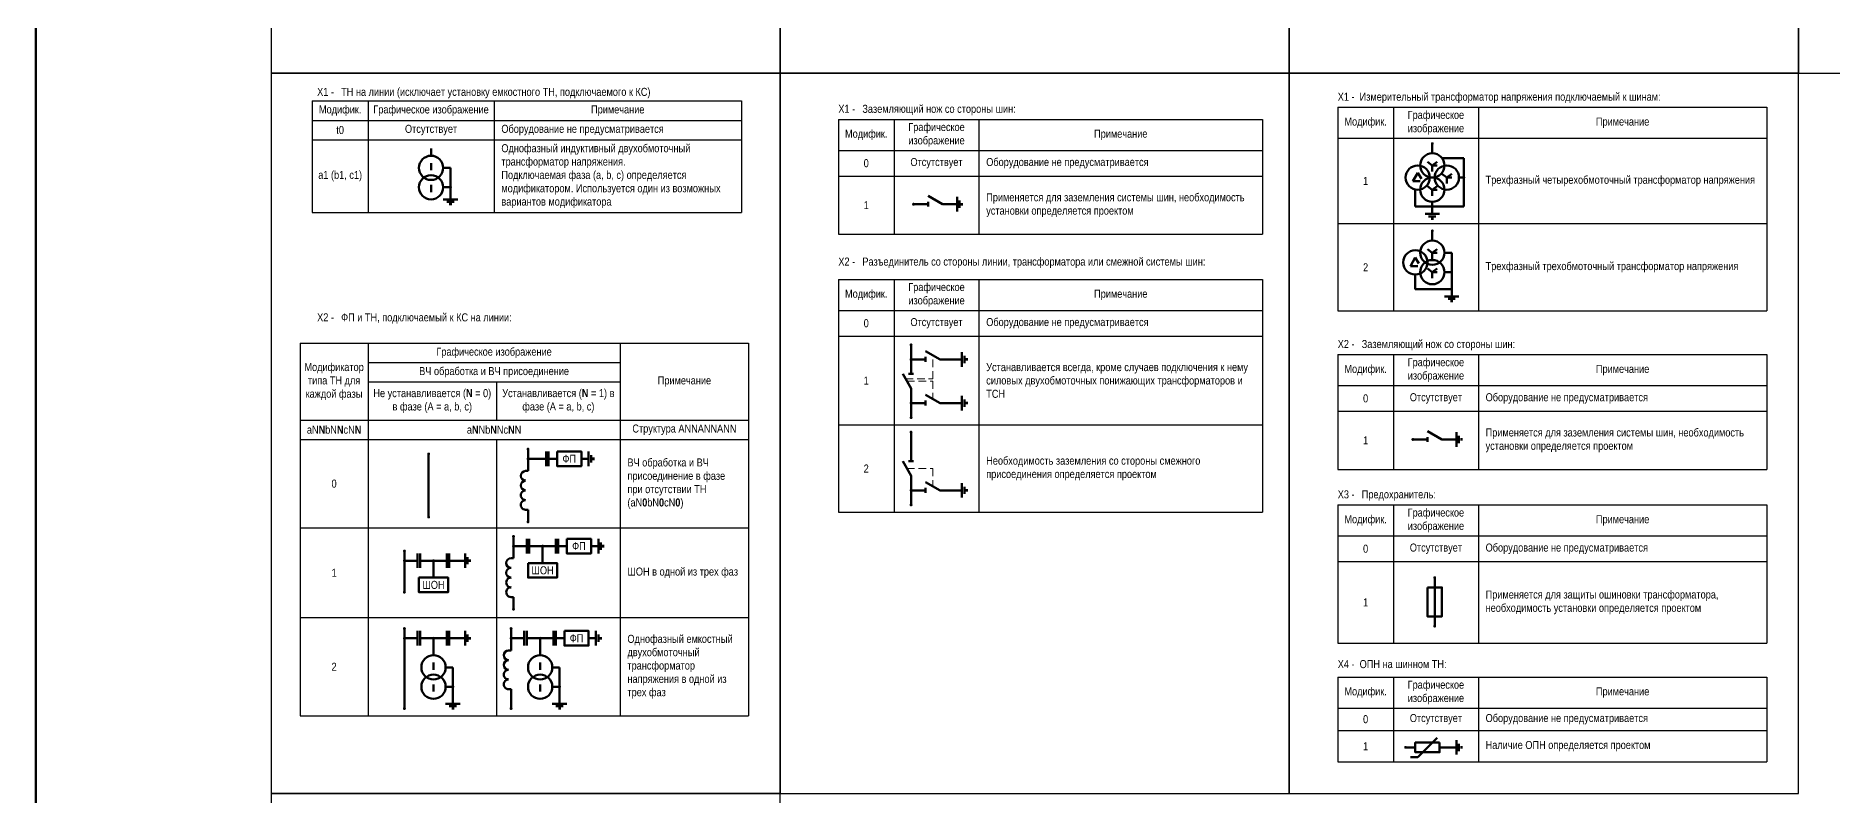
# Model space of a CAD drawing. Header units: millimetres. Extents: x 2565 to 10526, y 3800 to 9503.
# Drawn here: x 4029 to 4770, y 5112 to 5425 of the extents above; entities that cross this region are included whole.
import ezdxf
from ezdxf.enums import TextEntityAlignment as Align

# ---------------------------------------------------------------- set-up
doc = ezdxf.new("R2010")
doc.units = ezdxf.units.MM
doc.linetypes.add('штриховая2', pattern=[9.525, 6.35, -3.175])
for name, color, linetype, lineweight in [('Основная', 7, 'Continuous', 30), ('Толстая', 7, 'Continuous', 53), ('Штриховая', 7, 'штриховая2', 20)]:
    doc.layers.add(name, color=color, linetype=linetype, lineweight=lineweight)
doc.layers.add('Рамка', color=190, linetype='Continuous', lineweight=25, plot=False)
doc.styles.add('Narrow', font='ARIALN.TTF')
doc.styles.add('Вывод', font='tahoma.ttf', dxfattribs={"height": 2.5})
doc.styles.add('Компонент', font='ARIALN.TTF', dxfattribs={"height": 3.5})
doc.styles.add('Функция', font='ARIALN.TTF', dxfattribs={"height": 2})

# ---------------------------------------------------------------- blocks, each defined once
blk = doc.blocks.new('*T109')
at = {"layer": 'Основная', "color": 0, "linetype": 'ByBlock', "lineweight": -2, "transparency": 16777216}
for p, q in [((0, 0), (175, 0)), ((0, 0), (0, -47.37)), ((23, 0), (23, -47.37)), ((58, 0), (58, -47.37)), ((175, 0), (175, -47.37)), ((0, -12.79), (175, -12.79)), ((0, -23.39), (175, -23.39)), ((0, -47.37), (175, -47.37))]:
    blk.add_line(p, q, dxfattribs=at)
at = {"layer": 'Основная', "color": 0, "transparency": 16777216, "char_height": 3.3, "style": 'Narrow'}
for s, insert, width, attachment_point in [('Модифик.', (11.5, -6.4), 20, 5), ('Графическое изображение', (40.5, -6.4), 32, 5), ('Примечание', (116.5, -6.4), 114, 5), ('0', (11.5, -18.09), 20, 5), ('Отсутствует', (40.5, -18.09), 32, 5), ('Оборудование не предусматривается', (61, -18.09), 111, 4), ('1', (11.5, -35.38), 20, 5), ('Применяется для заземления системы шин, необходимость установки определяется проектом', (61, -35.38), 111, 4)]:
    blk.add_mtext(s, dxfattribs=dict(at, insert=insert, width=width, attachment_point=attachment_point))
blk = doc.blocks.new('*U25')
at = {"color": 0}
for p, q in [((-3, 0), (0, 0)), ((0, -3), (0, 3)), ((1, -1.5), (1, 1.5)), ((2, -0.5), (2, 0.5))]:
    blk.add_line(p, q, dxfattribs=at)
blk = doc.blocks.new('*U191')
at = {"color": 0}
blk.add_line((0, 0), (6, 3.43), dxfattribs=at)
blk = doc.blocks.new('*U35')
at = {"color": 0}
blk.add_line((0, -1), (0, 1), dxfattribs=at)
blk = doc.blocks.new('*U41')
at = {"color": 0}
for p, q in [((-3, 0), (-9, 0)), ((9, 0), (3, 0))]:
    blk.add_line(p, q, dxfattribs=at)
at = {"color": 0, "ltscale": 0.25, "xscale": -1}
for name, p in [('*U191', (3, 0)), ('*U35', (-3, 0))]:
    blk.add_blockref(name, p, dxfattribs=at)
at = {"layer": 'Основная'}
for tag, height, style, p in [('ОУ', 3.5, 'Компонент', (0, 12)), ('В1', 2.5, 'Вывод', (-7, -2)), ('В2', 2.5, 'Вывод', (7, -2))]:
    blk.add_attdef(tag, text='', height=height, dxfattribs=dict(at, style=style)).set_placement(p, align=Align.MIDDLE_CENTER)
blk = doc.blocks.new('*T110')
at = {"layer": 'Основная', "color": 0, "linetype": 'ByBlock', "lineweight": -2, "transparency": 16777216}
for p, q in [((0, 0), (175, 0)), ((0, 0), (0, -96)), ((23, 0), (23, -96)), ((58, 0), (58, -96)), ((175, 0), (175, -96)), ((0, -12.79), (175, -12.79)), ((0, -23.39), (175, -23.39)), ((0, -60), (175, -60)), ((0, -96), (175, -96))]:
    blk.add_line(p, q, dxfattribs=at)
at = {"layer": 'Основная', "color": 0, "transparency": 16777216, "char_height": 3.3, "style": 'Narrow'}
for s, insert, width, attachment_point in [('Модифик.', (11.5, -6.4), 20, 5), ('Графическое изображение', (40.5, -6.4), 32, 5), ('Примечание', (116.5, -6.4), 114, 5), ('0', (11.5, -18.09), 20, 5), ('Отсутствует', (40.5, -18.09), 32, 5), ('Оборудование не предусматривается', (61, -18.09), 111, 4), ('Устанавливается всегда, кроме случаев подключения к нему силовых двухобмоточных понижающих трансформаторов и ТСН', (61, -41.7), 111, 4), ('1', (11.5, -41.7), 20, 5), ('Необходимость заземления со стороны смежного присоединения определяется проектом', (61, -78), 111, 4), ('2', (11.5, -78), 20, 5)]:
    blk.add_mtext(s, dxfattribs=dict(at, insert=insert, width=width, attachment_point=attachment_point))
blk = doc.blocks.new('*U33')
at = {"color": 0}
for p, q in [((0, 3), (0, 9)), ((0, -9), (0, -3))]:
    blk.add_line(p, q, dxfattribs=at)
at = {"color": 0, "ltscale": 0.25, "rotation": 89.99999999999999}
for name, p in [('*U191', (0, -3)), ('*U35', (0, 3))]:
    blk.add_blockref(name, p, dxfattribs=at)
at = {"layer": 'Основная'}
for tag, height, style, p in [('В1', 2.5, 'Вывод', (2, 7)), ('ОУ', 3.5, 'Компонент', (-12, 0)), ('В2', 2.5, 'Вывод', (2, -7))]:
    blk.add_attdef(tag, text='', height=height, dxfattribs=dict(at, style=style)).set_placement(p, align=Align.MIDDLE_CENTER)
blk = doc.blocks.new('*T111')
at = {"layer": 'Основная', "color": 0, "linetype": 'ByBlock', "lineweight": -2, "transparency": 16777216}
for p, q in [((0, 0), (177, 0)), ((0, 0), (0, -47.37)), ((23, 0), (23, -47.37)), ((58, 0), (58, -47.37)), ((177, 0), (177, -47.37)), ((0, -12.79), (177, -12.79)), ((0, -23.39), (177, -23.39)), ((0, -47.37), (177, -47.37))]:
    blk.add_line(p, q, dxfattribs=at)
at = {"layer": 'Основная', "color": 0, "transparency": 16777216, "char_height": 3.3, "style": 'Narrow'}
for s, insert, width, attachment_point in [('Модифик.', (11.5, -6.4), 20, 5), ('Графическое изображение', (40.5, -6.4), 32, 5), ('Примечание', (117.5, -6.4), 116, 5), ('0', (11.5, -18.09), 20, 5), ('Отсутствует', (40.5, -18.09), 32, 5), ('Оборудование не предусматривается', (61, -18.09), 113, 4), ('1', (11.5, -35.38), 20, 5), ('Применяется для заземления системы шин, необходимость установки определяется проектом', (61, -35.38), 113, 4)]:
    blk.add_mtext(s, dxfattribs=dict(at, insert=insert, width=width, attachment_point=attachment_point))
blk = doc.blocks.new('*T112')
at = {"layer": 'Основная', "color": 0, "linetype": 'ByBlock', "lineweight": -2, "transparency": 16777216}
for p, q in [((0, 0), (177, 0)), ((0, 0), (0, -57)), ((23, 0), (23, -57)), ((58, 0), (58, -57)), ((177, 0), (177, -57)), ((0, -12.79), (177, -12.79)), ((0, -23.39), (177, -23.39)), ((0, -57), (177, -57))]:
    blk.add_line(p, q, dxfattribs=at)
at = {"layer": 'Основная', "color": 0, "transparency": 16777216, "char_height": 3.3, "style": 'Narrow'}
for s, insert, width, attachment_point in [('Модифик.', (11.5, -6.4), 20, 5), ('Графическое изображение', (40.5, -6.4), 32, 5), ('Примечание', (117.5, -6.4), 116, 5), ('0', (11.5, -18.09), 20, 5), ('Отсутствует', (40.5, -18.09), 32, 5), ('Оборудование не предусматривается', (61, -18.09), 113, 4), ('Применяется для защиты ошиновки трансформатора, необходимость установки определяется проектом', (61, -40.2), 113, 4), ('1', (11.5, -40.2), 20, 5)]:
    blk.add_mtext(s, dxfattribs=dict(at, insert=insert, width=width, attachment_point=attachment_point))
blk = doc.blocks.new('*U58')
at = {"color": 0, "ltscale": 0.35}
blk.add_line((0, -2), (0, 1), dxfattribs=at)
blk.add_circle((0, 0), 5, dxfattribs=at)
at = {"ltscale": 0.35, "style": 'Компонент'}
blk.add_attdef('ОУ', text='', height=3.5, dxfattribs=at).set_placement((0, -8), align=Align.MIDDLE_CENTER)
blk = doc.blocks.new('*U57')
at = {"color": 0, "ltscale": 0.35}
blk.add_line((0, 2), (0, -1), dxfattribs=at)
blk.add_circle((0, 0), 5, dxfattribs=at)
at = {"ltscale": 0.35, "style": 'Компонент'}
blk.add_attdef('ОУ', text='', height=3.5, dxfattribs=at).set_placement((0, 8), align=Align.MIDDLE_CENTER)
blk = doc.blocks.new('*U26')
at = {"color": 0}
for p, q in [((3, 0), (-3, 0)), ((0, 3), (0, 0)), ((1.5, -1), (-1.5, -1)), ((0.5, -2), (-0.5, -2))]:
    blk.add_line(p, q, dxfattribs=at)
blk = doc.blocks.new('*T115')
at = {"layer": 'Основная', "color": 0, "linetype": 'ByBlock', "lineweight": -2, "transparency": 16777216}
for p, q in [((0, 0), (177, 0)), ((0, 0), (0, -46)), ((23, 0), (23, -46)), ((75, 0), (75, -46)), ((177, 0), (177, -46)), ((0, -8), (177, -8)), ((0, -16), (177, -16)), ((0, -46), (177, -46))]:
    blk.add_line(p, q, dxfattribs=at)
at = {"layer": 'Основная', "color": 0, "transparency": 16777216, "char_height": 3.3, "style": 'Narrow'}
for s, insert, width, attachment_point in [('Модифик.', (11.5, -4), 20, 5), ('Графическое изображение', (49, -4), 49, 5), ('Примечание', (126, -4), 99, 5), ('t0', (11.5, -12), 20, 5), ('Отсутствует', (49, -12), 49, 5), ('Оборудование не предусматривается', (78, -12), 96, 4), ('Однофазный индуктивный двухобмоточный трансформатор напряжения.\\PПодключаемая фаза (a, b, c) определяется модификатором. Используется один из возможных вариантов модификатора', (78, -31), 96, 4), ('a1 (b1, c1)', (11.5, -31), 20, 5)]:
    blk.add_mtext(s, dxfattribs=dict(at, insert=insert, width=width, attachment_point=attachment_point))
blk = doc.blocks.new('*T117')
at = {"layer": 'Основная', "color": 0, "linetype": 'ByBlock', "lineweight": -2, "transparency": 16777216}
for p, q in [((0, 0), (177, 0)), ((0, 0), (0, -84)), ((23, 0), (23, -84)), ((58, 0), (58, -84)), ((177, 0), (177, -84)), ((0, -12.79), (177, -12.79)), ((0, -48), (177, -48)), ((0, -84), (177, -84))]:
    blk.add_line(p, q, dxfattribs=at)
at = {"layer": 'Основная', "color": 0, "transparency": 16777216, "char_height": 3.3, "style": 'Narrow'}
for s, insert, width, attachment_point in [('Модифик.', (11.5, -6.4), 20, 5), ('Графическое изображение', (40.5, -6.4), 32, 5), ('Примечание', (117.5, -6.4), 116, 5), ('1', (11.5, -30.4), 20, 5), ('Трехфазный четырехобмоточный трансформатор напряжения', (61, -30.4), 113, 4), ('2', (11.5, -66), 20, 5), ('Трехфазный трехобмоточный трансформатор напряжения', (61, -66), 113, 4)]:
    blk.add_mtext(s, dxfattribs=dict(at, insert=insert, width=width, attachment_point=attachment_point))
blk = doc.blocks.new('*U20')
at = {"color": 0, "ltscale": 0.35}
for p, q in [((0, 2), (-2, -1.5)), ((0, 2), (1.5, -0.5)), ((-2, -1.5), (1, -1.5))]:
    blk.add_line(p, q, dxfattribs=at)
blk.add_circle((0, 0), 5, dxfattribs=at)
at = {"ltscale": 0.35, "style": 'Компонент'}
blk.add_attdef('ОУ', text='', height=3.5, dxfattribs=at).set_placement((-3, 10), align=Align.MIDDLE_CENTER)
blk = doc.blocks.new('*U19')
at = {"color": 0, "ltscale": 0.35}
for q in [(-2, 1.5), (2, 1.5), (2, 0), (0, -2.5)]:
    blk.add_line((0, 0), q, dxfattribs=at)
blk.add_circle((0, 0), 5, dxfattribs=at)
at = {"ltscale": 0.35, "style": 'Компонент'}
blk.add_attdef('ОУ', text='', height=3.5, dxfattribs=at).set_placement((0, 8), align=Align.MIDDLE_CENTER)
blk = doc.blocks.new('*T118')
at = {"layer": 'Основная', "color": 0, "linetype": 'ByBlock', "lineweight": -2, "transparency": 16777216}
for p, q in [((0, 0), (177, 0)), ((0, 0), (0, -35)), ((23, 0), (23, -35)), ((58, 0), (58, -35)), ((177, 0), (177, -35)), ((0, -12.79), (177, -12.79)), ((0, -22), (177, -22)), ((0, -35), (177, -35))]:
    blk.add_line(p, q, dxfattribs=at)
at = {"layer": 'Основная', "color": 0, "transparency": 16777216, "char_height": 3.3, "style": 'Narrow'}
for s, insert, width, attachment_point in [('Модифик.', (11.5, -6.4), 20, 5), ('Графическое изображение', (40.5, -6.4), 32, 5), ('Примечание', (117.5, -6.4), 116, 5), ('0', (11.5, -17.4), 20, 5), ('Отсутствует', (40.5, -17.4), 32, 5), ('Оборудование не предусматривается', (61, -17.4), 113, 4), ('1', (11.5, -28.5), 20, 5), ('Наличие ОПН определяется проектом', (61, -28.5), 113, 4)]:
    blk.add_mtext(s, dxfattribs=dict(at, insert=insert, width=width, attachment_point=attachment_point))
blk = doc.blocks.new('*U44')
at = {"color": 0, "ltscale": 0.35}
for q in [(4, 4), (-7, -4)]:
    blk.add_line((-4, -4), q, dxfattribs=at)
at = {"color": 0}
for p, q in [((9, 0), (5, 0)), ((-5, 0), (-9, 0))]:
    blk.add_line(p, q, dxfattribs=at)
at = {"color": 0, "ltscale": 0.35}
blk.add_lwpolyline([(5, 2), (-5, 2), (-5, -2), (5, -2)], close=True, dxfattribs=at)
at = {"layer": 'Основная'}
for tag, height, style, p in [('ОУ', 3.5, 'Компонент', (0, 6)), ('В1', 2.5, 'Вывод', (-7, -2)), ('F', 2, 'Функция', (-3, -5)), ('В2', 2.5, 'Вывод', (7, -2))]:
    blk.add_attdef(tag, text='', height=height, dxfattribs=dict(at, style=style)).set_placement(p, align=Align.MIDDLE_CENTER)
blk = doc.blocks.new('*U28')
at = {"color": 0}
for p, q in [((-3, 0), (0, 0)), ((0, -3), (0, 3)), ((1, -1.5), (1, 1.5)), ((2, -0.5), (2, 0.5))]:
    blk.add_line(p, q, dxfattribs=at)
blk = doc.blocks.new('*U50')
at = {"color": 0, "ltscale": 0.35}
for p, q in [((0, 2), (-2, -1.5)), ((0, 2), (1.5, -0.5)), ((-2, -1.5), (1, -1.5))]:
    blk.add_line(p, q, dxfattribs=at)
blk.add_circle((0, 0), 5, dxfattribs=at)
at = {"ltscale": 0.35, "style": 'Компонент'}
blk.add_attdef('ОУ', text='', height=3.5, dxfattribs=at).set_placement((0, 8), align=Align.MIDDLE_CENTER)
blk = doc.blocks.new('*U51')
at = {"color": 0, "ltscale": 0.35}
for q in [(-2, 1.5), (2, 1.5), (2, 0), (0, -2.5)]:
    blk.add_line((0, 0), q, dxfattribs=at)
blk.add_circle((0, 0), 5, dxfattribs=at)
at = {"ltscale": 0.35, "style": 'Компонент'}
blk.add_attdef('ОУ', text='', height=3.5, dxfattribs=at).set_placement((0, 8), align=Align.MIDDLE_CENTER)
blk = doc.blocks.new('*T277')
at = {"layer": 'Основная', "color": 0, "linetype": 'ByBlock', "lineweight": -2, "transparency": 16777216}
for p, q in [((0, 0), (185, 0)), ((0, 0), (0, -153.7)), ((28, 0), (28, -153.7)), ((132, 0), (132, -153.7)), ((185, 0), (185, -153.7)), ((28, -8), (132, -8)), ((28, -16), (132, -16)), ((81, -16), (81, -31.7)), ((0, -31.7), (185, -31.7)), ((0, -39.7), (185, -39.7)), ((81, -39.7), (81, -153.7)), ((0, -76.19), (185, -76.19)), ((0, -113.19), (185, -113.19)), ((0, -153.7), (185, -153.7))]:
    blk.add_line(p, q, dxfattribs=at)
at = {"layer": 'Основная', "color": 0, "transparency": 16777216, "char_height": 3.3, "style": 'Narrow'}
for s, insert, width, attachment_point in [('Графическое изображение', (80, -4), 101, 5), ('Модификатор\\Pтипа ТН для каждой фазы', (14, -15.85), 25, 5), ('ВЧ обработка и ВЧ присоединение', (80, -12), 101, 5), ('Примечание', (158.5, -15.85), 50, 5), ('Не устанавливается ({\\fArial Narrow|b1|i0|c204|p34;\\C5;N} = 0) в фазе (A = a, b, c)', (54.5, -23.85), 50, 5), ('Устанавливается ({\\fArial Narrow|b1|i0|c204|p34;\\C5;N} = 1) в фазе\\~(A = a, b, c)', (106.5, -23.85), 48, 5), ('aN{\\fArial Narrow|b1|i0|c204|p34;\\C5;N}bN{\\fArial Narrow|b1|i0|c204|p34;\\C5;N}cN{\\fArial Narrow|b1|i0|c204|p34;\\C5;N}', (14, -35.7), 25, 5), ('a{\\fArial Narrow|b1|i0|c204|p34;\\C5;N}Nb{\\fArial Narrow|b1|i0|c204|p34;\\C5;N}Nc{\\fArial Narrow|b1|i0|c204|p34;\\C5;N}N', (80, -35.7), 101, 5), ('Структура ANNANNANN', (158.5, -35.7), 50, 5), ('ВЧ обработка и ВЧ присоединение в фазе при отсутствии ТН (aN{\\fArial Narrow|b1|i0|c204|p34;\\C5;0}bN{\\fArial Narrow|b1|i0|c204|p34;\\C5;0}cN{\\fArial Narrow|b1|i0|c204|p34;\\C5;0})', (135, -57.94), 47, 4), ('0', (14, -57.94), 25, 5), ('1', (14, -94.69), 25, 5), ('ШОН в одной из трех фаз', (135, -94.69), 47, 4), ('Однофазный емкостный двухобмоточный трансформатор напряжения в одной из трех фаз', (135, -133.44), 47, 4), ('2', (14, -133.44), 25, 5)]:
    blk.add_mtext(s, dxfattribs=dict(at, insert=insert, width=width, attachment_point=attachment_point))
blk = doc.blocks.new('*U227')
at = {"color": 0}
for p, q in [((-3, 0), (0, 0)), ((0, 3), (0, -3)), ((1, 1.5), (1, -1.5)), ((2, 0.5), (2, -0.5))]:
    blk.add_line(p, q, dxfattribs=at)
blk = doc.blocks.new('*U11')
at = {"ltscale": 0.25}
for p, q in [((0, 8), (1, 8)), ((0, -8), (1, -8))]:
    blk.add_line(p, q, dxfattribs=at)
for centre, major_axis, start_param, end_param in [((0, 6), (0, -2), 3.141593, 6.283185), ((0, -2), (-2, 0), 4.712389, 7.853982), ((0, 2), (0, -2), 3.141593, 6.283185), ((0, -6), (-2, 0), 4.712389, 7.853982)]:
    blk.add_ellipse(centre, major_axis=major_axis, ratio=1, start_param=start_param, end_param=end_param, dxfattribs=at)
at = {"layer": 'Основная'}
for tag, height, style, p in [('ОУ', 3.5, 'Компонент', (-6, 0)), ('В1', 2.5, 'Вывод', (5, 6)), ('В2', 2.5, 'Вывод', (5, -6))]:
    blk.add_attdef(tag, text='', height=height, dxfattribs=dict(at, style=style)).set_placement(p, align=Align.MIDDLE_CENTER)

msp = doc.modelspace()

# ---------------------------------------------------------------- linework, layer by layer
at = {"layer": 'Основная', "color": 5, "lineweight": 70}
msp.add_lwpolyline([(4029, 5871), (10526, 5871), (10526, 4732), (4029, 4732)], close=True, dxfattribs=at)
at = {"layer": 'Рамка'}
for points in [[(4126, 5410), (4336, 5410), (4336, 5707), (4126, 5707)], [(4336, 5410), (4546, 5410), (4546, 5707), (4336, 5707)], [(4546, 5410), (4756, 5410), (4756, 5707), (4546, 5707)], [(4756, 5410), (4966, 5410), (4966, 5707), (4756, 5707)], [(4126, 5113), (4336, 5113), (4336, 5410), (4126, 5410)], [(4126, 5113), (4336, 5113), (4336, 5410), (4126, 5410)], [(4336, 5113), (4546, 5113), (4546, 5410), (4336, 5410)], [(4546, 5113), (4756, 5113), (4756, 5410), (4546, 5410)], [(4126, 4816), (4336, 4816), (4336, 5113), (4126, 5113)]]:
    msp.add_lwpolyline(points, close=True, dxfattribs=at)
at = {"layer": 'Толстая', "ltscale": 0.25, "const_width": 0.6}
for points in [[(4604.7, 5381, 1), (4605.3, 5381, 1)], [(4617.7, 5367, 1), (4618.3, 5367, 1)], [(4199.7, 5363, 1), (4200.3, 5363, 1)], [(4390.7, 5356, 1), (4391.3, 5356, 1)], [(4604.7, 5355, 1), (4605.3, 5355, 1)], [(4604.7, 5345, 1), (4605.3, 5345, 1)], [(4612.7, 5328, 1), (4613.3, 5328, 1)], [(4612.7, 5321, 1), (4613.3, 5321, 1)], [(4389.7, 5298, 1), (4390.3, 5298, 1)], [(4389.7, 5292, 1), (4390.3, 5292, 1)], [(4389.7, 5274, 1), (4390.3, 5274, 1)], [(4389.7, 5268, 1), (4390.3, 5268, 1)], [(4389.7, 5262, 1), (4390.3, 5262, 1)], [(4190.7, 5253, 1), (4191.3, 5253, 1)], [(4231.7, 5255, 1), (4232.3, 5255, 1)], [(4596.7, 5259, 1), (4597.3, 5259, 1)], [(4231.7, 5251, 1), (4232.3, 5251, 1)], [(4389.7, 5238, 1), (4390.3, 5238, 1)], [(4389.7, 5232, 1), (4390.3, 5232, 1)], [(4190.7, 5227, 1), (4191.3, 5227, 1)], [(4231.7, 5225, 1), (4232.3, 5225, 1)], [(4225.7, 5219, 1), (4226.3, 5219, 1)], [(4180.7, 5213, 1), (4181.3, 5213, 1)], [(4180.7, 5209, 1), (4181.3, 5209, 1)], [(4192.7, 5209, 1), (4193.3, 5209, 1)], [(4225.7, 5215, 1), (4226.3, 5215, 1)], [(4237.7, 5215, 1), (4238.3, 5215, 1)], [(4605.7, 5202, 1), (4606.3, 5202, 1)], [(4180.7, 5196, 1), (4181.3, 5196, 1)], [(4225.7, 5189, 1), (4226.3, 5189, 1)], [(4180.7, 5181, 1), (4181.3, 5181, 1)], [(4224.7, 5181, 1), (4225.3, 5181, 1)], [(4605.7, 5182, 1), (4606.3, 5182, 1)], [(4180.7, 5177, 1), (4181.3, 5177, 1)], [(4192.7, 5177, 1), (4193.3, 5177, 1)], [(4224.7, 5177, 1), (4225.3, 5177, 1)], [(4236.7, 5177, 1), (4237.3, 5177, 1)], [(4200.7, 5157, 1), (4201.3, 5157, 1)], [(4244.7, 5157, 1), (4245.3, 5157, 1)], [(4180.7, 5148, 1), (4181.3, 5148, 1)], [(4224.7, 5148, 1), (4225.3, 5148, 1)], [(4593.7, 5132, 1), (4594.3, 5132, 1)]]:
    msp.add_lwpolyline(points, format="xyb", close=True, dxfattribs=at)
at = {"layer": 'Толстая'}
for points in [[(4605, 5377), (4605, 5381)], [(4192, 5376), (4192, 5379)], [(4609, 5375), (4618, 5375)], [(4618, 5375), (4618, 5355)], [(4200, 5371), (4200, 5359)], [(4618, 5367), (4616, 5367)], [(4605, 5355), (4605, 5357)], [(4598, 5355), (4618, 5355)], [(4605, 5341), (4605, 5345)], [(4613, 5336), (4613, 5321)], [(4613, 5321), (4598, 5321), (4598, 5327)], [(4390, 5292), (4390, 5298)], [(4390, 5274), (4390, 5268)], [(4390, 5256), (4390, 5262)], [(4232, 5246), (4232, 5255)], [(4239.44, 5254), (4239.44, 5248)], [(4240.44, 5254), (4240.44, 5248)], [(4191, 5227), (4191, 5253)], [(4232, 5251), (4239.44, 5251)], [(4240.44, 5251), (4244, 5251)], [(4390, 5238), (4390, 5232)], [(4232, 5230), (4232, 5225)], [(4226, 5210), (4226, 5219)], [(4231.44, 5218), (4231.44, 5212)], [(4232.44, 5218), (4232.44, 5212)], [(4243.44, 5218), (4243.44, 5212)], [(4244.44, 5218), (4244.44, 5212)], [(4181, 5196), (4181, 5213)], [(4181, 5209), (4186.44, 5209)], [(4186.44, 5212), (4186.44, 5206)], [(4187.44, 5212), (4187.44, 5206)], [(4187.44, 5209), (4198.44, 5209)], [(4193, 5202), (4193, 5209)], [(4198.44, 5212), (4198.44, 5206)], [(4199.44, 5212), (4199.44, 5206)], [(4199.44, 5209), (4203, 5209)], [(4226, 5215), (4231.44, 5215)], [(4232.44, 5215), (4243.44, 5215)], [(4238, 5208), (4238, 5215)], [(4244.44, 5215), (4248, 5215)], [(4606, 5202), (4606, 5182)], [(4226, 5194), (4226, 5189)], [(4181, 5148), (4181, 5181)], [(4186.44, 5180), (4186.44, 5174)], [(4187.44, 5180), (4187.44, 5174)], [(4198.44, 5180), (4198.44, 5174)], [(4199.44, 5180), (4199.44, 5174)], [(4225, 5172), (4225, 5181)], [(4230.44, 5180), (4230.44, 5174)], [(4231.44, 5180), (4231.44, 5174)], [(4242.44, 5180), (4242.44, 5174)], [(4243.44, 5180), (4243.44, 5174)], [(4181, 5177), (4186.44, 5177)], [(4187.44, 5177), (4198.44, 5177)], [(4193, 5170), (4193, 5177)], [(4199.44, 5177), (4203, 5177)], [(4225, 5177), (4230.44, 5177)], [(4231.44, 5177), (4242.44, 5177)], [(4237, 5170), (4237, 5177)], [(4243.44, 5177), (4247, 5177)], [(4201, 5165), (4201, 5150)], [(4245, 5165), (4245, 5150)], [(4225, 5156), (4225, 5148)]]:
    msp.add_lwpolyline(points, dxfattribs=at)
at = {"layer": 'Толстая', "ltscale": 100}
for points in [[(4197, 5371), (4200, 5371)], [(4197, 5363), (4200, 5363)], [(4598, 5355), (4598, 5362)], [(4610, 5336), (4613, 5336)], [(4610, 5328), (4613, 5328)], [(4198, 5165), (4201, 5165)], [(4242, 5165), (4245, 5165)], [(4198, 5157), (4201, 5157)], [(4242, 5157), (4245, 5157)]]:
    msp.add_lwpolyline(points, dxfattribs=at)
at = {"layer": 'Толстая'}
for points in [[(4244, 5254), (4254, 5254), (4254, 5248), (4244, 5248)], [(4248, 5218), (4258, 5218), (4258, 5212), (4248, 5212)], [(4187, 5202), (4199, 5202), (4199, 5196), (4187, 5196)], [(4232, 5208), (4244, 5208), (4244, 5202), (4232, 5202)], [(4603, 5198), (4609, 5198), (4609, 5186), (4603, 5186)], [(4247, 5180), (4257, 5180), (4257, 5174), (4247, 5174)]]:
    msp.add_lwpolyline(points, close=True, dxfattribs=at)
at = {"layer": 'Штриховая', "ltscale": 0.5}
for points in [[(4387.71, 5284), (4399, 5284), (4399, 5293.71)], [(4388.29, 5283), (4399, 5283), (4399, 5275.71)], [(4388.29, 5247), (4399, 5247), (4399, 5239.71)]]:
    msp.add_lwpolyline(points, dxfattribs=at)

# ---------------------------------------------------------------- block references
for name, p in [('*T115', (4143, 5398.6)), ('*T117', (4566, 5396)), ('*T109', (4360, 5391)), ('*T110', (4360, 5325)), ('*T277', (4138, 5298.7)), ('*T111', (4566, 5294)), ('*T112', (4566, 5232)), ('*T118', (4566, 5161))]:
    msp.add_blockref(name, p)
at = {"layer": 'Толстая', "ltscale": 0.35}
for name, p in [('*U57', (4192, 5371)), ('*U20', (4599, 5367)), ('*U19', (4605, 5372)), ('*U19', (4611, 5367)), ('*U58', (4192, 5363)), ('*U19', (4605, 5362)), ('*U50', (4598, 5332)), ('*U19', (4605, 5336)), ('*U51', (4605, 5328)), ('*U11', (4231, 5238)), ('*U11', (4225, 5202)), ('*U11', (4224, 5164)), ('*U57', (4193, 5165)), ('*U57', (4237, 5165)), ('*U58', (4193, 5157)), ('*U58', (4237, 5157)), ('*U44', (4603, 5132))]:
    msp.add_blockref(name, p, dxfattribs=at)
at = {"layer": 'Толстая', "ltscale": 0.25}
for name, p in [('*U26', (4200, 5358)), ('*U41', (4400, 5356)), ('*U25', (4409, 5356)), ('*U26', (4605, 5352)), ('*U26', (4613, 5318)), ('*U33', (4390, 5283)), ('*U41', (4399, 5292)), ('*U25', (4411, 5292)), ('*U41', (4399, 5274)), ('*U25', (4411, 5274)), ('*U41', (4606, 5259)), ('*U25', (4615, 5259)), ('*U227', (4257, 5251)), ('*U33', (4390, 5247)), ('*U41', (4399, 5238)), ('*U25', (4411, 5238)), ('*U227', (4261, 5215)), ('*U227', (4206, 5209)), ('*U227', (4206, 5177)), ('*U227', (4260, 5177)), ('*U26', (4201, 5150)), ('*U26', (4245, 5150)), ('*U28', (4615, 5132))]:
    msp.add_blockref(name, p, dxfattribs=at)

# ---------------------------------------------------------------- texts
at = {"layer": 'Основная', "char_height": 3.3, "style": 'Narrow'}
for s, insert, width, attachment_point in [('\\pi-9.9,l9.9,t9.9;X1 -^IТН на линии (исключает установку емкостного ТН, подключаемого к КС)', (4145, 5404), 180, 1), ('\\pi-9.9,l9.9,t9.9;X1 -  Измерительный трансформатор напряжения подключаемый к шинам:', (4566, 5402), 161, 1), ('\\pi-9.9,l9.9,t9.9;X1 -^IЗаземляющий нож со стороны шин:', (4360, 5397), 166, 1), ('\\pi-9.9,l9.9,t9.9;X2 -^IРазъединитель со стороны линии, трансформатора или смежной системы шин:', (4360, 5334), 157, 1), ('\\pi-9.9,l9.9,t9.9;X2 -^IФП и ТН, подключаемый к КС на линии:', (4145, 5311), 180, 1), ('\\pi-9.9,l9.9,t9.9;X2 -^IЗаземляющий нож со стороны шин:', (4566, 5300), 166, 1), ('\\pi-9.9,l9.9,t9.9;X3 -^IПредохранитель:', (4566, 5238), 166, 1), ('ШОН', (4238, 5205), 12, 5), ('ШОН', (4193, 5199), 12, 5), ('\\pi-9.9,l9.9,t9.9;X4 -  ОПН на шинном ТН:', (4566, 5168), 120, 1)]:
    msp.add_mtext(s, dxfattribs=dict(at, insert=insert, width=width, attachment_point=attachment_point))
at = {"layer": 'Толстая', "char_height": 3.3, "width": 10, "attachment_point": 5, "style": 'Narrow'}
for insert in [(4249, 5251), (4253, 5215), (4252, 5177)]:
    msp.add_mtext('ФП', dxfattribs=dict(at, insert=insert))

doc.saveas('drawing.dxf')
